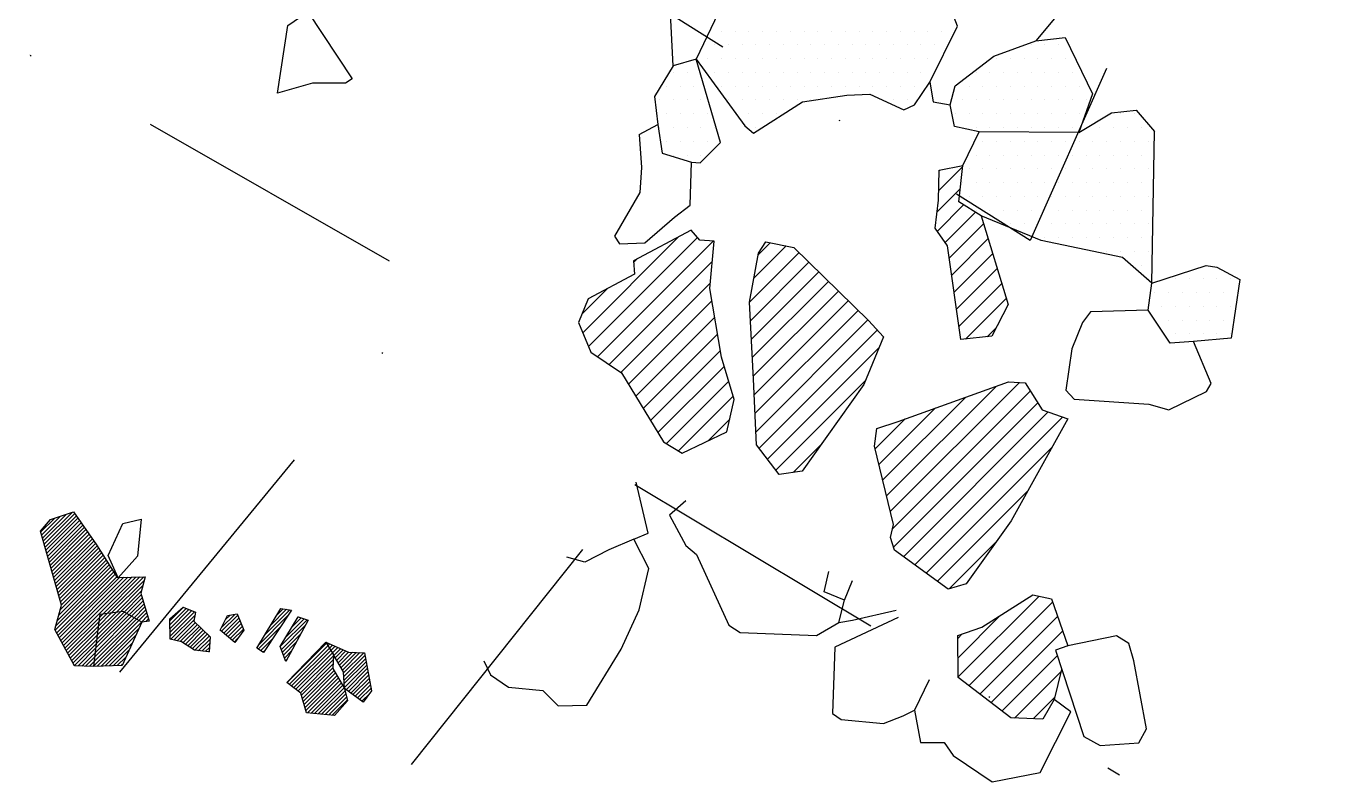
# Model space of a CAD drawing. Header units: metres. Extents: x -60 to 120, y -1911 to -1588.
# Drawn here: x -0.7 to 117.9, y -1910.7 to -1842 of the extents above; entities that cross this region are included whole.
import ezdxf

# ---------------------------------------------------------------- set-up
doc = ezdxf.new("R2010")
doc.units = ezdxf.units.M
doc.header["$LTSCALE"] = 25
doc.header["$MEASUREMENT"] = 0
doc.linetypes.add('STRICHPUNKTX2', pattern=[2, 1, -0.5, 0, -0.5])
doc.layers.get('0').update_dxf_attribs({"linetype": 'CONTINUOUS'})
for name, color, linetype in [('FEUER', 1, 'CONTINUOUS'), ('GRABUNGSGRENZE', 3, 'STRICHPUNKTX2'), ('KNOCHEN', 2, 'CONTINUOUS'), ('KNOCHENSCHRAFF', 2, 'CONTINUOUS'), ('STEINE', 4, 'CONTINUOUS'), ('STEINESCHRAFF', 4, 'CONTINUOUS')]:
    doc.layers.add(name, color=color, linetype=linetype)

# ---------------------------------------------------------------- blocks, each defined once
blk = doc.blocks.new('*X1')
at = {"color": 0}
for p, q in [((82.25, -1856.99), (84.41, -1854.83)), ((82.28, -1855.19), (82.34, -1855.13)), ((82.1, -1858.91), (84.19, -1856.82)), ((82.11, -1860.67), (84.5, -1858.27)), ((82.83, -1861.71), (85.59, -1858.95)), ((83.19, -1863.12), (86.32, -1859.99)), ((49.9, -1869.9), (58.63, -1861.17)), ((50.41, -1871.15), (60.32, -1861.24)), ((51.25, -1872.08), (61.75, -1861.58)), ((83.42, -1864.66), (86.73, -1861.35)), ((54.52, -1863.51), (54.85, -1863.18)), ((83.64, -1866.21), (87.14, -1862.71)), ((52.3, -1872.79), (61.67, -1863.43)), ((83.86, -1867.76), (87.55, -1864.07)), ((53.36, -1873.51), (61.48, -1865.39)), ((84.08, -1869.31), (87.96, -1865.42)), ((49.81, -1868.22), (52.14, -1865.89)), ((84.66, -1870.49), (88.37, -1866.78)), ((54.05, -1874.58), (61.63, -1867.01)), ((54.72, -1875.68), (61.88, -1868.52)), ((55.39, -1876.78), (62.14, -1870.03)), ((86.65, -1870.27), (87.43, -1869.49)), ((56.06, -1877.88), (62.39, -1871.54)), ((56.73, -1878.98), (62.75, -1872.96)), ((57.5, -1879.98), (63.16, -1874.31)), ((77.49, -1884.73), (87.47, -1874.76)), ((77.83, -1886.16), (89.57, -1874.42)), ((58.6, -1880.64), (63.57, -1875.67)), ((77.14, -1883.31), (84.71, -1875.75)), ((78.03, -1887.73), (90.56, -1875.19)), ((78.13, -1889.4), (91.24, -1876.28)), ((76.8, -1881.89), (81.95, -1876.74)), ((79.03, -1890.26), (92.19, -1877.1)), ((61.29, -1879.72), (63.26, -1877.75)), ((76.46, -1880.46), (79.19, -1877.73)), ((80.06, -1891), (93.5, -1877.56)), ((81.08, -1891.75), (92.56, -1880.27)), ((82.11, -1892.49), (90.34, -1884.26)), ((83.19, -1893.18), (87.45, -1888.91))]:
    blk.add_line(p, q, dxfattribs=at)
blk = doc.blocks.new('*X2')
at = {"color": 0}
for p, q in [((65.45, -1864.95), (68.39, -1862.02)), ((65.85, -1862.79), (66.91, -1861.72)), ((65.05, -1867.12), (69.55, -1862.62)), ((65.13, -1868.81), (70.44, -1863.49)), ((65.22, -1870.49), (71.34, -1864.37)), ((65.3, -1872.17), (72.23, -1865.24)), ((65.38, -1873.86), (73.12, -1866.12)), ((65.47, -1875.54), (74.02, -1866.99)), ((65.55, -1877.22), (74.91, -1867.87)), ((65.64, -1878.91), (75.8, -1868.74)), ((65.92, -1880.39), (76.65, -1869.66)), ((66.68, -1881.4), (76.8, -1871.28)), ((67.44, -1882.41), (75.56, -1874.29)), ((69.01, -1882.6), (71.52, -1880.1)), ((84.01, -1901.19), (91.36, -1893.84)), ((84.98, -1901.99), (92.58, -1894.39)), ((83.99, -1899.45), (87.83, -1895.6)), ((85.98, -1902.76), (93.03, -1895.7)), ((83.97, -1897.7), (84.38, -1897.28)), ((86.98, -1903.53), (93.49, -1897.02)), ((93.9, -1898.38), (93.94, -1898.33)), ((87.98, -1904.3), (92.99, -1899.28)), ((89.11, -1904.94), (93.36, -1900.68)), ((90.81, -1905), (92.77, -1903.04))]:
    blk.add_line(p, q, dxfattribs=at)
blk = doc.blocks.new('*X3')
at = {"color": 0}
for p, q in [((12.39, -1896.09), (13.63, -1894.85)), ((12.4, -1896.44), (13.88, -1894.96)), ((12.41, -1896.78), (14.13, -1895.06)), ((12.42, -1897.12), (14.38, -1895.16)), ((12.43, -1897.47), (14.63, -1895.26)), ((21.01, -1897.37), (23.29, -1895.09)), ((21.55, -1896.47), (22.99, -1895.04)), ((22.1, -1895.57), (22.68, -1894.99)), ((12.49, -1897.76), (14.68, -1895.57)), ((12.77, -1897.83), (14.6, -1896.01)), ((13.05, -1897.9), (14.71, -1896.25)), ((13.34, -1897.97), (14.89, -1896.42)), ((17.09, -1896.69), (18.28, -1895.5)), ((17.09, -1897.04), (18.55, -1895.59)), ((17.29, -1897.21), (18.65, -1895.84)), ((17.45, -1895.98), (17.86, -1895.58)), ((17.48, -1897.37), (18.76, -1896.09)), ((17.67, -1897.53), (18.86, -1896.34)), ((20.46, -1898.27), (23.09, -1895.64)), ((22.42, -1898.43), (24.86, -1896)), ((22.94, -1897.56), (24.6, -1895.91)), ((23.48, -1896.67), (24.33, -1895.82)), ((24.02, -1895.77), (24.07, -1895.73)), ((13.58, -1898.09), (15.07, -1896.6)), ((13.79, -1898.23), (15.25, -1896.77)), ((14.01, -1898.37), (15.43, -1896.94)), ((14.22, -1898.5), (15.61, -1897.12)), ((14.43, -1898.64), (15.79, -1897.29)), ((14.66, -1898.77), (15.97, -1897.47)), ((17.86, -1897.69), (18.96, -1896.59)), ((18.05, -1897.86), (19.07, -1896.84)), ((20.42, -1898.67), (22.41, -1896.68)), ((22.52, -1898.69), (24.72, -1896.49)), ((22.61, -1898.95), (24.3, -1897.26)), ((14.97, -1898.81), (16.04, -1897.75)), ((15.29, -1898.85), (16.01, -1898.13)), ((15.61, -1898.88), (15.98, -1898.51)), ((18.24, -1898.02), (18.54, -1897.71)), ((20.63, -1898.81), (21.72, -1897.72)), ((20.84, -1898.95), (21.04, -1898.76)), ((22.71, -1899.21), (23.88, -1898.03)), ((22.8, -1899.47), (23.47, -1898.8)), ((23.05, -1901.7), (26.67, -1898.07)), ((23.25, -1901.85), (26.92, -1898.18)), ((23.45, -1902), (27.16, -1898.29)), ((23.65, -1902.16), (27.41, -1898.4)), ((23.85, -1902.31), (27.65, -1898.51)), ((27.28, -1899.23), (27.9, -1898.62)), ((27.41, -1899.45), (28.14, -1898.72)), ((27.55, -1899.67), (28.39, -1898.83)), ((15.92, -1898.92), (15.95, -1898.9)), ((22.9, -1899.72), (23.05, -1899.58)), ((24.05, -1902.46), (27.25, -1899.26)), ((24.25, -1902.62), (27.24, -1899.63)), ((24.36, -1902.86), (27.22, -1900)), ((27.68, -1899.9), (28.63, -1898.94)), ((27.81, -1900.12), (28.97, -1898.95)), ((27.94, -1900.34), (29.32, -1898.96)), ((28.07, -1900.56), (29.66, -1898.98)), ((28.18, -1900.81), (30, -1898.99)), ((28.2, -1901.14), (30.11, -1899.24)), ((28.22, -1901.47), (30.16, -1899.53)), ((28.24, -1901.8), (30.22, -1899.83)), ((24.44, -1903.14), (27.21, -1900.37)), ((24.51, -1903.41), (27.32, -1900.61)), ((24.59, -1903.69), (27.45, -1900.83)), ((24.67, -1903.96), (27.58, -1901.06)), ((28.27, -1902.14), (30.28, -1900.13)), ((28.41, -1902.35), (30.33, -1900.42)), ((28.61, -1902.5), (30.39, -1900.72)), ((28.82, -1902.65), (30.44, -1901.02)), ((24.75, -1904.24), (27.71, -1901.28)), ((24.89, -1904.45), (27.84, -1901.5)), ((25.22, -1904.48), (27.97, -1901.73)), ((25.54, -1904.51), (28.1, -1901.95)), ((25.86, -1904.54), (28.23, -1902.17)), ((29.02, -1902.8), (30.5, -1901.32)), ((29.22, -1902.94), (30.56, -1901.61)), ((29.43, -1903.09), (30.61, -1901.91)), ((29.63, -1903.24), (30.67, -1902.21)), ((26.18, -1904.58), (28.32, -1902.44)), ((26.5, -1904.61), (28.38, -1902.73)), ((26.82, -1904.64), (28.45, -1903.02)), ((27.14, -1904.67), (28.51, -1903.31)), ((29.84, -1903.39), (30.55, -1902.68))]:
    blk.add_line(p, q, dxfattribs=at)
blk = doc.blocks.new('*X4')
at = {"color": 0}
for p, q in [((0.65, -1888.03), (1.93, -1886.75)), ((0.73, -1888.31), (2.47, -1886.57)), ((0.81, -1888.58), (3, -1886.39)), ((0.89, -1888.86), (3.54, -1886.2)), ((0.96, -1889.13), (3.75, -1886.34)), ((1.04, -1889.41), (3.9, -1886.55)), ((1.12, -1889.68), (4.04, -1886.76)), ((1.2, -1889.96), (4.19, -1886.97)), ((1.28, -1890.23), (4.33, -1887.18)), ((1.36, -1890.51), (4.48, -1887.39)), ((1.44, -1890.78), (4.62, -1887.6)), ((1.52, -1891.06), (4.77, -1887.8)), ((1.59, -1891.33), (4.91, -1888.01)), ((1.67, -1891.6), (5.06, -1888.22)), ((1.75, -1891.88), (5.2, -1888.43)), ((1.83, -1892.15), (5.35, -1888.64)), ((1.91, -1892.43), (5.49, -1888.85)), ((1.99, -1892.7), (5.63, -1889.06)), ((2.07, -1892.98), (5.78, -1889.27)), ((2.15, -1893.25), (5.91, -1889.49)), ((2.22, -1893.53), (6.05, -1889.7)), ((2.3, -1893.8), (6.19, -1889.92)), ((2.38, -1894.08), (6.33, -1890.13)), ((2.46, -1894.35), (6.46, -1890.35)), ((1.98, -1896.95), (7.29, -1891.65)), ((2.03, -1896.55), (7.15, -1891.43)), ((2.17, -1896.06), (7.01, -1891.21)), ((2.3, -1895.57), (6.88, -1891)), ((2.44, -1895.08), (6.74, -1890.78)), ((2.54, -1894.63), (6.6, -1890.57)), ((2.11, -1897.18), (7.43, -1891.86)), ((2.23, -1897.41), (7.56, -1892.08)), ((2.35, -1897.64), (7.86, -1892.13)), ((2.48, -1897.87), (8.22, -1892.13)), ((2.6, -1898.1), (8.58, -1892.12)), ((2.73, -1898.33), (8.94, -1892.11)), ((2.85, -1898.56), (9.3, -1892.11)), ((6.3, -1895.47), (9.66, -1892.1)), ((6.7, -1895.42), (10.03, -1892.09)), ((7.1, -1895.37), (10.06, -1892.41)), ((7.5, -1895.32), (9.92, -1892.9)), ((7.9, -1895.28), (9.79, -1893.39)), ((8.24, -1895.29), (9.79, -1893.74)), ((8.46, -1895.42), (9.87, -1894.01)), ((5.8, -1897.38), (7.9, -1895.28)), ((8.69, -1895.55), (9.95, -1894.29)), ((8.91, -1895.68), (10.03, -1894.56)), ((9.14, -1895.81), (10.12, -1894.83)), ((9.36, -1895.94), (10.2, -1895.1)), ((2.97, -1898.79), (5.99, -1895.78)), ((3.1, -1899.02), (5.94, -1896.18)), ((5.46, -1900.2), (9.58, -1896.07)), ((5.51, -1899.79), (9.36, -1895.94)), ((5.56, -1899.39), (9.14, -1895.81)), ((5.6, -1898.99), (8.91, -1895.68)), ((5.65, -1898.58), (8.69, -1895.55)), ((5.7, -1898.18), (8.46, -1895.42)), ((5.75, -1897.78), (8.24, -1895.29)), ((5.78, -1900.22), (9.81, -1896.2)), ((5.85, -1896.97), (7.5, -1895.32)), ((5.9, -1896.57), (7.1, -1895.37)), ((5.94, -1896.18), (6.7, -1895.42)), ((5.99, -1895.78), (6.3, -1895.47)), ((9.58, -1896.07), (10.28, -1895.37)), ((9.81, -1896.2), (10.36, -1895.65)), ((10.2, -1896.16), (10.44, -1895.92)), ((3.22, -1899.25), (5.9, -1896.57)), ((3.34, -1899.48), (5.85, -1896.97)), ((3.47, -1899.71), (5.8, -1897.38)), ((6.15, -1900.21), (9.58, -1896.78)), ((6.52, -1900.19), (9.28, -1897.43)), ((3.59, -1899.94), (5.75, -1897.78)), ((3.71, -1900.17), (5.7, -1898.18)), ((4.05, -1900.19), (5.65, -1898.58)), ((6.89, -1900.18), (8.99, -1898.08)), ((7.25, -1900.17), (8.69, -1898.73)), ((4.39, -1900.2), (5.6, -1898.99)), ((4.73, -1900.21), (5.56, -1899.39)), ((5.08, -1900.22), (5.51, -1899.79)), ((7.62, -1900.15), (8.4, -1899.38)), ((5.42, -1900.23), (5.46, -1900.2)), ((7.99, -1900.14), (8.1, -1900.03))]:
    blk.add_line(p, q, dxfattribs=at)
blk = doc.blocks.new('*X5')
at = {"color": 0}
for p, q in [((62.5, -1842.5), (62.5, -1842.5)), ((63.75, -1842.5), (63.75, -1842.5)), ((65, -1842.5), (65, -1842.5)), ((66.25, -1842.5), (66.25, -1842.5)), ((67.5, -1842.5), (67.5, -1842.5)), ((68.75, -1842.5), (68.75, -1842.5)), ((70, -1842.5), (70, -1842.5)), ((71.25, -1842.5), (71.25, -1842.5)), ((72.5, -1842.5), (72.5, -1842.5)), ((73.75, -1842.5), (73.75, -1842.5)), ((75, -1842.5), (75, -1842.5)), ((76.25, -1842.5), (76.25, -1842.5)), ((77.5, -1842.5), (77.5, -1842.5)), ((78.75, -1842.5), (78.75, -1842.5)), ((80, -1842.5), (80, -1842.5)), ((81.25, -1842.5), (81.25, -1842.5)), ((82.5, -1842.5), (82.5, -1842.5)), ((61.875, -1843.75), (61.875, -1843.75)), ((63.125, -1843.75), (63.125, -1843.75)), ((64.375, -1843.75), (64.375, -1843.75)), ((65.625, -1843.75), (65.625, -1843.75)), ((66.875, -1843.75), (66.875, -1843.75)), ((68.125, -1843.75), (68.125, -1843.75)), ((69.375, -1843.75), (69.375, -1843.75)), ((70.625, -1843.75), (70.625, -1843.75)), ((71.875, -1843.75), (71.875, -1843.75)), ((73.125, -1843.75), (73.125, -1843.75)), ((74.375, -1843.75), (74.375, -1843.75)), ((75.625, -1843.75), (75.625, -1843.75)), ((76.875, -1843.75), (76.875, -1843.75)), ((78.125, -1843.75), (78.125, -1843.75)), ((79.375, -1843.75), (79.375, -1843.75)), ((80.625, -1843.75), (80.625, -1843.75)), ((81.875, -1843.75), (81.875, -1843.75)), ((90.625, -1843.75), (90.625, -1843.75)), ((91.875, -1843.75), (91.875, -1843.75)), ((93.125, -1843.75), (93.125, -1843.75)), ((61.25, -1845), (61.25, -1845)), ((62.5, -1845), (62.5, -1845)), ((63.75, -1845), (63.75, -1845)), ((65, -1845), (65, -1845)), ((66.25, -1845), (66.25, -1845)), ((67.5, -1845), (67.5, -1845)), ((68.75, -1845), (68.75, -1845)), ((70, -1845), (70, -1845)), ((71.25, -1845), (71.25, -1845)), ((72.5, -1845), (72.5, -1845)), ((73.75, -1845), (73.75, -1845)), ((75, -1845), (75, -1845)), ((76.25, -1845), (76.25, -1845)), ((77.5, -1845), (77.5, -1845)), ((78.75, -1845), (78.75, -1845)), ((80, -1845), (80, -1845)), ((81.25, -1845), (81.25, -1845)), ((87.5, -1845), (87.5, -1845)), ((88.75, -1845), (88.75, -1845)), ((90, -1845), (90, -1845)), ((91.25, -1845), (91.25, -1845)), ((92.5, -1845), (92.5, -1845)), ((93.75, -1845), (93.75, -1845)), ((58.125, -1846.25), (58.125, -1846.25)), ((59.375, -1846.25), (59.375, -1846.25)), ((61.875, -1846.25), (61.875, -1846.25)), ((63.125, -1846.25), (63.125, -1846.25)), ((64.375, -1846.25), (64.375, -1846.25)), ((65.625, -1846.25), (65.625, -1846.25)), ((66.875, -1846.25), (66.875, -1846.25)), ((68.125, -1846.25), (68.125, -1846.25)), ((69.375, -1846.25), (69.375, -1846.25)), ((70.625, -1846.25), (70.625, -1846.25)), ((71.875, -1846.25), (71.875, -1846.25)), ((73.125, -1846.25), (73.125, -1846.25)), ((74.375, -1846.25), (74.375, -1846.25)), ((75.625, -1846.25), (75.625, -1846.25)), ((76.875, -1846.25), (76.875, -1846.25)), ((78.125, -1846.25), (78.125, -1846.25)), ((79.375, -1846.25), (79.375, -1846.25)), ((80.625, -1846.25), (80.625, -1846.25)), ((85.625, -1846.25), (85.625, -1846.25)), ((86.875, -1846.25), (86.875, -1846.25)), ((88.125, -1846.25), (88.125, -1846.25)), ((89.375, -1846.25), (89.375, -1846.25)), ((90.625, -1846.25), (90.625, -1846.25)), ((91.875, -1846.25), (91.875, -1846.25)), ((93.125, -1846.25), (93.125, -1846.25)), ((94.375, -1846.25), (94.375, -1846.25)), ((57.5, -1847.5), (57.5, -1847.5)), ((58.75, -1847.5), (58.75, -1847.5)), ((60, -1847.5), (60, -1847.5)), ((62.5, -1847.5), (62.5, -1847.5)), ((63.75, -1847.5), (63.75, -1847.5)), ((65, -1847.5), (65, -1847.5)), ((66.25, -1847.5), (66.25, -1847.5)), ((67.5, -1847.5), (67.5, -1847.5)), ((68.75, -1847.5), (68.75, -1847.5)), ((70, -1847.5), (70, -1847.5)), ((71.25, -1847.5), (71.25, -1847.5)), ((72.5, -1847.5), (72.5, -1847.5)), ((73.75, -1847.5), (73.75, -1847.5)), ((75, -1847.5), (75, -1847.5)), ((76.25, -1847.5), (76.25, -1847.5)), ((77.5, -1847.5), (77.5, -1847.5)), ((78.75, -1847.5), (78.75, -1847.5)), ((80, -1847.5), (80, -1847.5)), ((83.75, -1847.5), (83.75, -1847.5)), ((85, -1847.5), (85, -1847.5)), ((86.25, -1847.5), (86.25, -1847.5)), ((87.5, -1847.5), (87.5, -1847.5)), ((88.75, -1847.5), (88.75, -1847.5)), ((90, -1847.5), (90, -1847.5)), ((91.25, -1847.5), (91.25, -1847.5)), ((92.5, -1847.5), (92.5, -1847.5)), ((93.75, -1847.5), (93.75, -1847.5)), ((95, -1847.5), (95, -1847.5)), ((56.875, -1848.75), (56.875, -1848.75)), ((58.125, -1848.75), (58.125, -1848.75)), ((59.375, -1848.75), (59.375, -1848.75)), ((60.625, -1848.75), (60.625, -1848.75)), ((63.125, -1848.75), (63.125, -1848.75)), ((64.375, -1848.75), (64.375, -1848.75)), ((65.625, -1848.75), (65.625, -1848.75)), ((66.875, -1848.75), (66.875, -1848.75)), ((68.125, -1848.75), (68.125, -1848.75)), ((69.375, -1848.75), (69.375, -1848.75)), ((70.625, -1848.75), (70.625, -1848.75)), ((78.125, -1848.75), (78.125, -1848.75)), ((79.375, -1848.75), (79.375, -1848.75)), ((84.375, -1848.75), (84.375, -1848.75)), ((85.625, -1848.75), (85.625, -1848.75)), ((86.875, -1848.75), (86.875, -1848.75)), ((88.125, -1848.75), (88.125, -1848.75)), ((89.375, -1848.75), (89.375, -1848.75)), ((90.625, -1848.75), (90.625, -1848.75)), ((91.875, -1848.75), (91.875, -1848.75)), ((93.125, -1848.75), (93.125, -1848.75)), ((94.375, -1848.75), (94.375, -1848.75)), ((95.625, -1848.75), (95.625, -1848.75)), ((57.5, -1850), (57.5, -1850)), ((58.75, -1850), (58.75, -1850)), ((60, -1850), (60, -1850)), ((61.25, -1850), (61.25, -1850)), ((65, -1850), (65, -1850)), ((66.25, -1850), (66.25, -1850)), ((67.5, -1850), (67.5, -1850)), ((83.75, -1850), (83.75, -1850)), ((85, -1850), (85, -1850)), ((86.25, -1850), (86.25, -1850)), ((87.5, -1850), (87.5, -1850)), ((88.75, -1850), (88.75, -1850)), ((90, -1850), (90, -1850)), ((91.25, -1850), (91.25, -1850)), ((92.5, -1850), (92.5, -1850)), ((93.75, -1850), (93.75, -1850)), ((95, -1850), (95, -1850)), ((98.75, -1850), (98.75, -1850)), ((100, -1850), (100, -1850)), ((56.875, -1851.25), (56.875, -1851.25)), ((58.125, -1851.25), (58.125, -1851.25)), ((59.375, -1851.25), (59.375, -1851.25)), ((60.625, -1851.25), (60.625, -1851.25)), ((61.875, -1851.25), (61.875, -1851.25)), ((65.625, -1851.25), (65.625, -1851.25)), ((84.375, -1851.25), (84.375, -1851.25)), ((85.625, -1851.25), (85.625, -1851.25)), ((86.875, -1851.25), (86.875, -1851.25)), ((88.125, -1851.25), (88.125, -1851.25)), ((89.375, -1851.25), (89.375, -1851.25)), ((90.625, -1851.25), (90.625, -1851.25)), ((91.875, -1851.25), (91.875, -1851.25)), ((93.125, -1851.25), (93.125, -1851.25)), ((94.375, -1851.25), (94.375, -1851.25)), ((96.875, -1851.25), (96.875, -1851.25)), ((98.125, -1851.25), (98.125, -1851.25)), ((99.375, -1851.25), (99.375, -1851.25)), ((100.625, -1851.25), (100.625, -1851.25)), ((57.5, -1852.5), (57.5, -1852.5)), ((58.75, -1852.5), (58.75, -1852.5)), ((60, -1852.5), (60, -1852.5)), ((61.25, -1852.5), (61.25, -1852.5)), ((86.25, -1852.5), (86.25, -1852.5)), ((87.5, -1852.5), (87.5, -1852.5)), ((88.75, -1852.5), (88.75, -1852.5)), ((90, -1852.5), (90, -1852.5)), ((91.25, -1852.5), (91.25, -1852.5)), ((92.5, -1852.5), (92.5, -1852.5)), ((93.75, -1852.5), (93.75, -1852.5)), ((95, -1852.5), (95, -1852.5)), ((96.25, -1852.5), (96.25, -1852.5)), ((97.5, -1852.5), (97.5, -1852.5)), ((98.75, -1852.5), (98.75, -1852.5)), ((100, -1852.5), (100, -1852.5)), ((101.25, -1852.5), (101.25, -1852.5)), ((58.125, -1853.75), (58.125, -1853.75)), ((59.375, -1853.75), (59.375, -1853.75)), ((60.625, -1853.75), (60.625, -1853.75)), ((85.625, -1853.75), (85.625, -1853.75)), ((86.875, -1853.75), (86.875, -1853.75)), ((88.125, -1853.75), (88.125, -1853.75)), ((89.375, -1853.75), (89.375, -1853.75)), ((90.625, -1853.75), (90.625, -1853.75)), ((91.875, -1853.75), (91.875, -1853.75)), ((93.125, -1853.75), (93.125, -1853.75)), ((94.375, -1853.75), (94.375, -1853.75)), ((95.625, -1853.75), (95.625, -1853.75)), ((96.875, -1853.75), (96.875, -1853.75)), ((98.125, -1853.75), (98.125, -1853.75)), ((99.375, -1853.75), (99.375, -1853.75)), ((100.625, -1853.75), (100.625, -1853.75)), ((85, -1855), (85, -1855)), ((86.25, -1855), (86.25, -1855)), ((87.5, -1855), (87.5, -1855)), ((88.75, -1855), (88.75, -1855)), ((90, -1855), (90, -1855)), ((91.25, -1855), (91.25, -1855)), ((92.5, -1855), (92.5, -1855)), ((93.75, -1855), (93.75, -1855)), ((95, -1855), (95, -1855)), ((96.25, -1855), (96.25, -1855)), ((97.5, -1855), (97.5, -1855)), ((98.75, -1855), (98.75, -1855)), ((100, -1855), (100, -1855)), ((101.25, -1855), (101.25, -1855)), ((84.375, -1856.25), (84.375, -1856.25)), ((85.625, -1856.25), (85.625, -1856.25)), ((86.875, -1856.25), (86.875, -1856.25)), ((88.125, -1856.25), (88.125, -1856.25)), ((89.375, -1856.25), (89.375, -1856.25)), ((90.625, -1856.25), (90.625, -1856.25)), ((91.875, -1856.25), (91.875, -1856.25)), ((93.125, -1856.25), (93.125, -1856.25)), ((94.375, -1856.25), (94.375, -1856.25)), ((95.625, -1856.25), (95.625, -1856.25)), ((96.875, -1856.25), (96.875, -1856.25)), ((98.125, -1856.25), (98.125, -1856.25)), ((99.375, -1856.25), (99.375, -1856.25)), ((100.625, -1856.25), (100.625, -1856.25)), ((85, -1857.5), (85, -1857.5)), ((86.25, -1857.5), (86.25, -1857.5)), ((87.5, -1857.5), (87.5, -1857.5)), ((88.75, -1857.5), (88.75, -1857.5)), ((90, -1857.5), (90, -1857.5)), ((91.25, -1857.5), (91.25, -1857.5)), ((92.5, -1857.5), (92.5, -1857.5)), ((93.75, -1857.5), (93.75, -1857.5)), ((95, -1857.5), (95, -1857.5)), ((96.25, -1857.5), (96.25, -1857.5)), ((97.5, -1857.5), (97.5, -1857.5)), ((98.75, -1857.5), (98.75, -1857.5)), ((100, -1857.5), (100, -1857.5)), ((101.25, -1857.5), (101.25, -1857.5)), ((85.625, -1858.75), (85.625, -1858.75)), ((86.875, -1858.75), (86.875, -1858.75)), ((88.125, -1858.75), (88.125, -1858.75)), ((89.375, -1858.75), (89.375, -1858.75)), ((90.625, -1858.75), (90.625, -1858.75)), ((91.875, -1858.75), (91.875, -1858.75)), ((93.125, -1858.75), (93.125, -1858.75)), ((94.375, -1858.75), (94.375, -1858.75)), ((95.625, -1858.75), (95.625, -1858.75)), ((96.875, -1858.75), (96.875, -1858.75)), ((98.125, -1858.75), (98.125, -1858.75)), ((99.375, -1858.75), (99.375, -1858.75)), ((100.625, -1858.75), (100.625, -1858.75)), ((88.75, -1860), (88.75, -1860)), ((90, -1860), (90, -1860)), ((91.25, -1860), (91.25, -1860)), ((92.5, -1860), (92.5, -1860)), ((93.75, -1860), (93.75, -1860)), ((95, -1860), (95, -1860)), ((96.25, -1860), (96.25, -1860)), ((97.5, -1860), (97.5, -1860)), ((98.75, -1860), (98.75, -1860)), ((100, -1860), (100, -1860)), ((101.25, -1860), (101.25, -1860)), ((91.875, -1861.25), (91.875, -1861.25)), ((93.125, -1861.25), (93.125, -1861.25)), ((94.375, -1861.25), (94.375, -1861.25)), ((95.625, -1861.25), (95.625, -1861.25)), ((96.875, -1861.25), (96.875, -1861.25)), ((98.125, -1861.25), (98.125, -1861.25)), ((99.375, -1861.25), (99.375, -1861.25)), ((100.625, -1861.25), (100.625, -1861.25)), ((96.25, -1862.5), (96.25, -1862.5)), ((97.5, -1862.5), (97.5, -1862.5)), ((98.75, -1862.5), (98.75, -1862.5)), ((100, -1862.5), (100, -1862.5)), ((101.25, -1862.5), (101.25, -1862.5)), ((100.625, -1863.75), (100.625, -1863.75)), ((101.25, -1865), (101.25, -1865)), ((103.75, -1865), (103.75, -1865)), ((105, -1865), (105, -1865)), ((106.25, -1865), (106.25, -1865)), ((107.5, -1865), (107.5, -1865)), ((108.75, -1865), (108.75, -1865)), ((101.875, -1866.25), (101.875, -1866.25)), ((103.125, -1866.25), (103.125, -1866.25)), ((104.375, -1866.25), (104.375, -1866.25)), ((105.625, -1866.25), (105.625, -1866.25)), ((106.875, -1866.25), (106.875, -1866.25)), ((108.125, -1866.25), (108.125, -1866.25)), ((109.375, -1866.25), (109.375, -1866.25)), ((102.5, -1867.5), (102.5, -1867.5)), ((103.75, -1867.5), (103.75, -1867.5)), ((105, -1867.5), (105, -1867.5)), ((106.25, -1867.5), (106.25, -1867.5)), ((107.5, -1867.5), (107.5, -1867.5)), ((108.75, -1867.5), (108.75, -1867.5)), ((101.875, -1868.75), (101.875, -1868.75)), ((103.125, -1868.75), (103.125, -1868.75)), ((104.375, -1868.75), (104.375, -1868.75)), ((105.625, -1868.75), (105.625, -1868.75)), ((106.875, -1868.75), (106.875, -1868.75)), ((108.125, -1868.75), (108.125, -1868.75)), ((103.75, -1870), (103.75, -1870)), ((105, -1870), (105, -1870)), ((106.25, -1870), (106.25, -1870)), ((107.5, -1870), (107.5, -1870)), ((108.75, -1870), (108.75, -1870))]:
    blk.add_line(p, q, dxfattribs=at)

msp = doc.modelspace()

# ---------------------------------------------------------------- linework, layer by layer
at = {"layer": 'GRABUNGSGRENZE', "flags": 128}
for points in [[(117.86, -1800.11), (90.53, -1861.52), (-50.33, -1772.8), (-60.35, -1760.61), (25.59, -1644.46), (57.35, -1587.54), (108.32, -1610.28)], [(7.84, -1900.75), (36.57, -1865.83), (-0.39, -1844.65), (-0.39, -1844.65)]]:
    msp.add_lwpolyline(points, dxfattribs=at)
at = {"layer": 'GRABUNGSGRENZE'}
msp.add_lwpolyline([(34.33, -1909.14), (54.63, -1883.69), (98.67, -1910.08)], dxfattribs=at)
at = {"layer": 'KNOCHEN'}
for points in [[(5.45, -1900.24), (3.72, -1900.18), (1.94, -1896.87), (2.55, -1894.68), (0.63, -1887.95), (1.54, -1886.88), (3.63, -1886.17), (5.72, -1889.18), (7.6, -1892.14), (10.15, -1892.09), (9.74, -1893.57), (10.5, -1896.12), (9.84, -1896.22), (8.16, -1895.25), (6.02, -1895.5), (5.86, -1896.87), (5.71, -1898.15), (5.45, -1900.24)], [(12.43, -1897.75), (12.39, -1895.91), (13.61, -1894.85), (14.73, -1895.31), (14.58, -1896.12), (16.05, -1897.55), (15.95, -1898.92), (14.62, -1898.77), (13.45, -1898), (12.43, -1897.75)], [(20.89, -1898.98), (20.28, -1898.57), (22.47, -1894.96), (23.44, -1895.11), (20.89, -1898.98)], [(9.84, -1896.22), (8.05, -1900.14), (5.45, -1900.24)], [(18.29, -1898.06), (16.97, -1896.94), (17.63, -1895.61), (18.5, -1895.46), (19.11, -1896.94), (18.29, -1898.06)], [(22.93, -1899.8), (22.42, -1898.42), (24.05, -1895.72), (24.97, -1896.03), (22.93, -1899.8)], [(23.03, -1901.68), (26.55, -1898.02), (27.26, -1899.19), (27.2, -1900.42), (28.27, -1902.25), (28.53, -1903.37), (27.35, -1904.7), (24.81, -1904.44), (24.3, -1902.65), (23.03, -1901.68)], [(26.55, -1898.02), (28.63, -1898.94), (30.06, -1898.99), (30.72, -1902.46), (29.95, -1903.48), (28.27, -1902.25), (28.17, -1900.72), (27.26, -1899.19)]]:
    msp.add_lwpolyline(points, dxfattribs=at)
at = {"layer": 'STEINE'}
for points in [[(58.1, -1845.64), (57.85, -1840.29), (58.77, -1832.34), (55.52, -1829.43), (53.38, -1828), (45.83, -1831.87), (44.5, -1836.35)], [(100.86, -1832.85), (96.22, -1834.53), (92.19, -1835.69), (92.09, -1837.37), (93.82, -1840.08), (91.06, -1843.38)], [(61.87, -1841.56), (60.19, -1845.03), (64.61, -1851.1), (65.42, -1851.76), (69.86, -1848.91), (73.89, -1848.3), (75.97, -1848.21), (79.08, -1849.64), (80.05, -1849.18), (81.43, -1847.14), (83.93, -1842.05), (83.37, -1840.57), (80.06, -1837.21), (77.52, -1837.76), (70.79, -1837.14), (68.65, -1836.58), (65.39, -1835.51), (63.92, -1836.27), (61.87, -1841.56)], [(22.18, -1848.14), (23.1, -1841.98), (24.94, -1840.75), (28.95, -1846.82), (28.34, -1847.23), (25.34, -1847.23), (22.18, -1848.14)], [(96.2, -1848.18), (94.97, -1851.69), (85.9, -1851.63), (83.66, -1851.17), (83.26, -1849.18), (83.72, -1847.45), (87.24, -1844.76), (91.06, -1843.38), (93.71, -1843.08), (96.2, -1848.18)], [(60.19, -1845.03), (58.1, -1845.64), (56.41, -1848.44), (56.71, -1850.98), (57.12, -1853.58), (59.77, -1854.4), (60.58, -1854.45), (62.42, -1852.62), (60.19, -1845.03)], [(81.43, -1847.14), (81.73, -1848.93), (83.26, -1849.18)], [(94.97, -1851.69), (97.93, -1849.91), (100.17, -1849.66), (101.85, -1851.6)], [(55.03, -1851.9), (56.71, -1850.98)], [(55.03, -1851.9), (55.23, -1854.9), (55.08, -1857.15), (52.78, -1861.12), (53.24, -1861.83), (55.53, -1861.73), (58.23, -1859.39), (59.66, -1858.32), (59.77, -1854.4)], [(101.58, -1865.41), (98.93, -1863.06), (91.55, -1861.52), (86.1, -1859.27), (84.06, -1858), (84.42, -1854.69), (85.9, -1851.63)], [(86.1, -1859.27), (88.53, -1867.33), (87.05, -1870.23), (84.25, -1870.53), (83.04, -1862.02), (81.92, -1860.39), (82.23, -1857.84), (82.28, -1855.14), (84.42, -1854.69)], [(50.38, -1866.82), (49.51, -1868.96), (50.63, -1871.66), (53.42, -1873.55), (57.24, -1879.82), (58.92, -1880.84), (63, -1878.91), (63.66, -1875.96), (62.49, -1872.13), (61.43, -1865.87), (61.85, -1861.59), (60.52, -1861.48), (59.76, -1860.57), (54.51, -1863.36), (54.61, -1864.58), (50.38, -1866.82)], [(69.82, -1882.48), (67.73, -1882.79), (65.69, -1880.09), (65.4, -1874.12), (65.05, -1867.14), (65.87, -1862.66), (66.53, -1861.64), (69.08, -1862.16), (75.85, -1868.79), (77.22, -1870.27), (75.43, -1874.6), (69.82, -1882.48)], [(108.81, -1870.41), (105.39, -1870.71), (103.25, -1870.86), (101.27, -1867.85), (101.58, -1865.41), (106.52, -1863.78), (107.49, -1863.94), (109.58, -1865.06)], [(101.27, -1867.85), (96.02, -1868), (95.31, -1868.96), (94.34, -1871.36), (93.77, -1875.13), (94.54, -1875.94), (101.31, -1876.41), (103.14, -1876.92), (106.56, -1875.25), (106.97, -1874.53), (105.39, -1870.71)], [(78.12, -1887.33), (76.39, -1880.2), (76.6, -1878.62), (78.54, -1877.96), (88.58, -1874.36), (90.1, -1874.46), (91.63, -1876.91), (93.97, -1877.73), (88.82, -1886.99), (84.73, -1892.74), (83.1, -1893.2), (78.22, -1889.68), (77.86, -1888.51), (78.12, -1887.33)], [(54.53, -1888.68), (55.85, -1888.12), (54.74, -1883.48)], [(59.27, -1885.17), (57.79, -1886.49), (59.26, -1889.25), (60.23, -1890.06), (63.18, -1896.49), (64.2, -1897.15), (71.12, -1897.41), (73.16, -1896.24), (73.68, -1894.21), (71.84, -1893.44), (72.25, -1891.61)], [(7.7, -1892.19), (6.79, -1890.15), (8.12, -1887.25), (9.8, -1886.84), (9.44, -1890.2), (7.7, -1892.19)], [(40.91, -1899.72), (41.52, -1900.99), (43.15, -1902.12), (46.26, -1902.43), (47.68, -1903.8), (50.28, -1903.76), (53.39, -1898.67), (55.03, -1895.1), (55.9, -1891.33), (54.53, -1888.68), (52.28, -1889.65), (50.09, -1890.76), (48.46, -1890.3)], [(73.68, -1894.21), (74.39, -1892.42)], [(93.4, -1900.52), (92.72, -1903.25), (91.7, -1905.03), (88.79, -1904.92), (84.01, -1901.25), (83.96, -1897.43), (86.15, -1896.67), (90.79, -1893.72), (92.47, -1894.08), (93.95, -1898.36)], [(73.16, -1896.24), (74.39, -1896.04), (78.36, -1895.13)], [(78.56, -1895.79), (72.8, -1898.49), (72.59, -1904.5), (73.36, -1905.06), (77.23, -1905.42), (79.01, -1904.71), (80.03, -1904.2)], [(98.38, -1897.45), (93.95, -1898.36), (92.83, -1898.77), (95.41, -1906.61), (96.89, -1907.43), (100.41, -1907.18), (101.12, -1905.91), (99.96, -1899.74), (99.5, -1898.16), (98.38, -1897.45)], [(93.95, -1898.36), (93.95, -1898.36)], [(81.36, -1901.45), (80.03, -1904.2), (80.59, -1907.16), (82.73, -1907.16), (83.54, -1908.33), (87.1, -1910.73), (91.44, -1909.87), (94.25, -1904.37), (92.72, -1903.25)]]:
    msp.add_lwpolyline(points, dxfattribs=at)
at = {"layer": 'STEINESCHRAFF'}
for points in [[(101.58, -1865.41), (101.85, -1851.6)], [(109.58, -1865.06), (108.81, -1870.41)]]:
    msp.add_lwpolyline(points, dxfattribs=at)

# ---------------------------------------------------------------- block references
at = {"layer": 'FEUER'}
for name in ['*X1', '*X2']:
    msp.add_blockref(name, (0, 0), dxfattribs=at)
at = {"layer": 'KNOCHENSCHRAFF'}
for name in ['*X4', '*X3']:
    msp.add_blockref(name, (0, 0), dxfattribs=at)
at = {"layer": 'STEINESCHRAFF'}
msp.add_blockref('*X5', (0, 0), dxfattribs=at)

doc.saveas('drawing.dxf')
